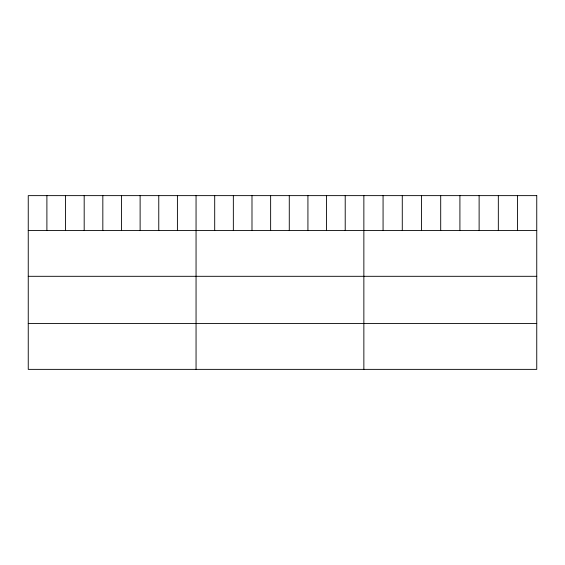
<?xml version="1.0" encoding="UTF-8"?>
<svg xmlns="http://www.w3.org/2000/svg" width="565" height="565" viewBox="0 0 565 565"><rect width="100%" height="100%" fill="white"/><g stroke="black" fill="none" stroke-linecap="round" stroke-linejoin="round"><path stroke-width="0.85" d="M28.25 230.471L536.75 230.471M28.25 276.306L536.75 276.306M28.25 323.533L536.75 323.533M517.54 195.631L517.54 230.471M498.33 195.631L498.33 230.471M479.12 195.631L479.12 230.471M459.91 195.631L459.91 230.471M440.7 195.631L440.7 230.471M421.49 195.631L421.49 230.471M402.28 195.631L402.28 230.471M383.07 195.631L383.07 230.471M363.86 195.631L363.86 369.369M345.215 195.631L345.215 230.471M326.57 195.631L326.57 230.471M307.925 195.631L307.925 230.471M289.28 195.631L289.28 230.471M270.635 195.631L270.635 230.471M251.99 195.631L251.99 230.471M233.345 195.631L233.345 230.471M214.7 195.631L214.7 230.471M196.055 195.631L196.055 369.369M177.41 195.631L177.41 230.471M158.765 195.631L158.765 230.471M140.12 195.631L140.12 230.471M121.475 195.631L121.475 230.471M102.83 195.631L102.83 230.471M84.185 195.631L84.185 230.471M65.54 195.631L65.54 230.471M46.895 195.631L46.895 230.471M536.75 195.631L28.25 195.631L28.25 369.369L536.75 369.369L536.75 195.631"/></g></svg>
